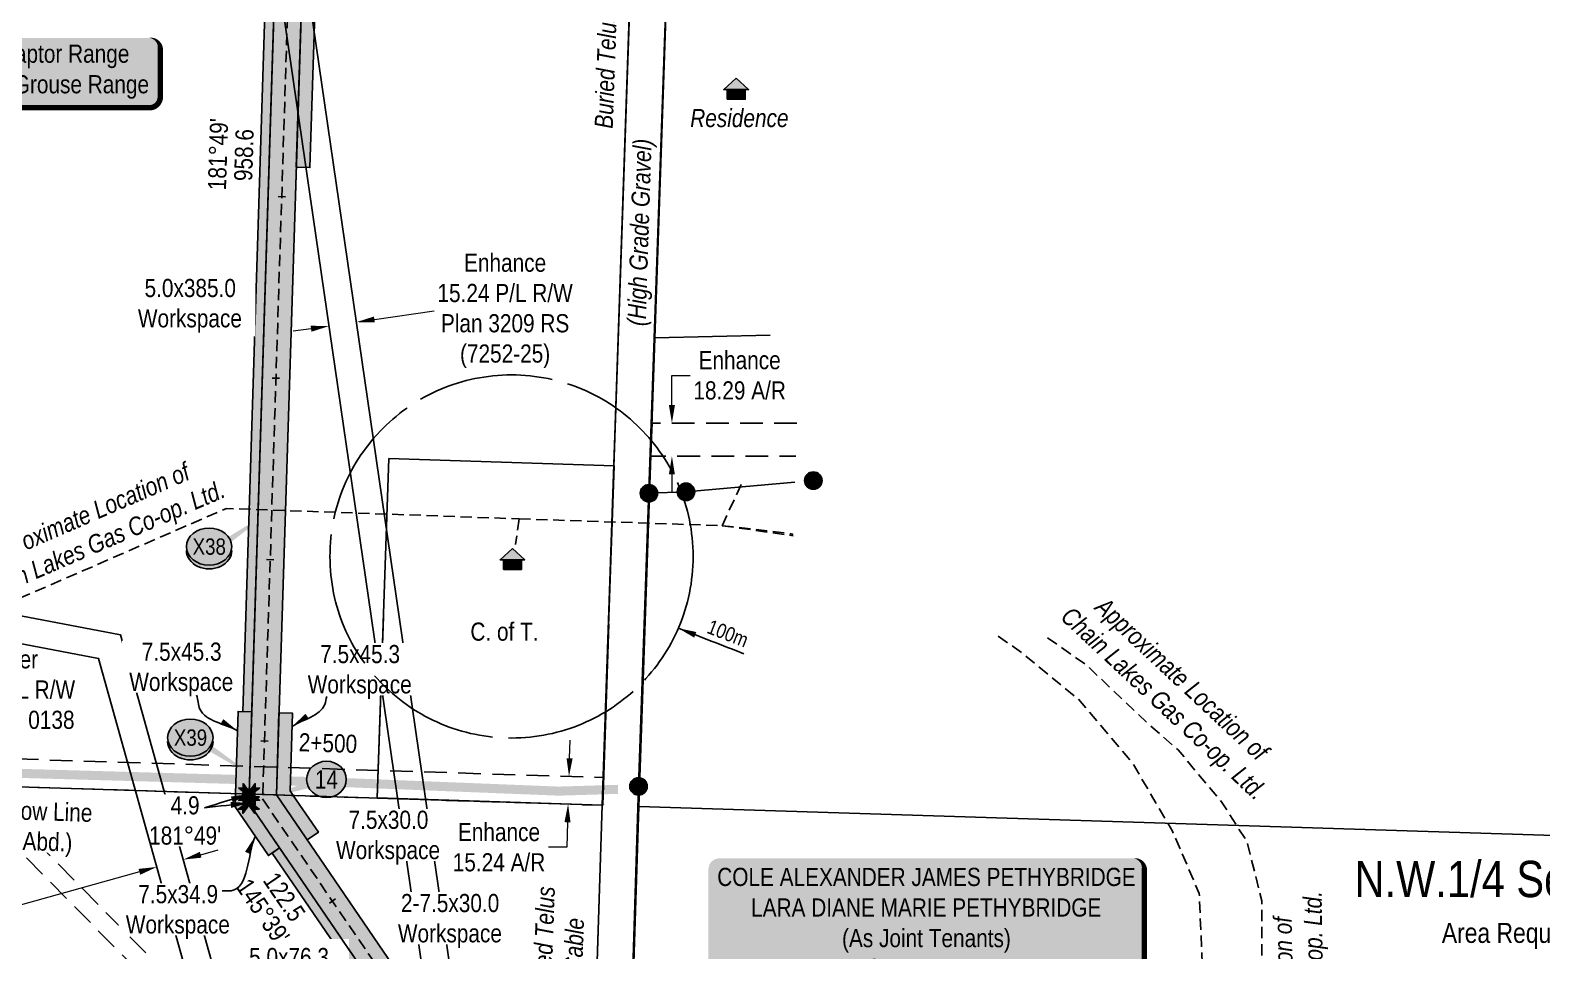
# Model space of a CAD drawing. Extents: x 337432 to 345408, y 5808486 to 5816348.
# Drawn here: x 338960 to 339792, y 5810258 to 5810765 of the extents above; entities that cross this region are included whole.
import ezdxf
from ezdxf.enums import TextEntityAlignment as Align

# ---------------------------------------------------------------- set-up
doc = ezdxf.new("R2010")
doc.units = 0
doc.header["$LTSCALE"] = 5
doc.header["$PDSIZE"] = 0.5
for name, pattern in [('foc-ACCESSROAD', [3.75, 2.5, -1.25]), ('foc-BUFFER', [16.75, 15, -1.75]), ('foc-FLOWLINE', [3.75, 2.5, -1.25]), ('foc-TIELINE', [1.875, 1.25, -0.625]), ('POWERLINE5', [7.8, 2.4, -0.6, 0.6, -0.6, 0.6, -0.6, 2.4]), ('UG_PIPE', [1.875, 1.25, -0.625])]:
    doc.linetypes.add(name, pattern=pattern)
doc.layers.get('Defpoints').update_dxf_attribs({"color": 9})
for name, color, linetype in [('AS-OWNER', 7, 'Continuous'), ('AS-PIPE-UG', 44, 'UG_PIPE'), ('AS-PIPE-UG-T', 44, 'Continuous'), ('AS-POWER', 104, 'foc-POWER'), ('AS-POWER-EXISTING', 72, 'POWERLINE5'), ('AS-RESIDENCE', 14, 'Continuous'), ('AS-ROADS', 254, 'Continuous'), ('AS-TELEPHONE-T', 224, 'Continuous'), ('AS-TELUS', 224, 'foc-TEL'), ('AS-WILDLIFE-BLOCK', 131, 'Continuous'), ('AUX-BUFFER', 7, 'foc-BUFFER'), ('C-AR', 13, 'foc-ACCESSROAD'), ('C-FLOWLINE', 13, 'foc-FLOWLINE'), ('C-RW', 13, 'Continuous'), ('C-SYMBOL', 7, 'Continuous'), ('C-WS', 13, 'foc-ACCESSROAD'), ('CHAINAGE', 201, 'foc-TIELINE'), ('L-AREAREQUIRED', 7, 'Continuous'), ('L-BD1', 253, 'Continuous'), ('L-MON', 1, 'Continuous'), ('L-SEC', 7, 'Continuous'), ('L-TITLEDB', 4, 'Continuous'), ('L-TITLEDB-T', 4, 'Continuous'), ('P-CROSSINGS', 250, 'Continuous'), ('P-ELEVATION', 7, 'Continuous'), ('P-IOP6', 10, 'Continuous'), ('P-IOP6-H', 21, 'Continuous'), ('P-IOP7', 10, 'Continuous'), ('P-IOP7-H', 21, 'Continuous'), ('P-LTO6', 14, 'Continuous'), ('P-LTO7', 14, 'Continuous'), ('P-PROPOSED', 10, 'Continuous'), ('P-PROPOSED-H', 21, 'Continuous'), ('P-TEMP-H6', 41, 'Continuous'), ('P-TEMP-H7', 41, 'Continuous'), ('P-TEMP_WORKSPACE6', 46, 'Continuous'), ('P-TEMP_WORKSPACE7', 46, 'Continuous')]:
    doc.layers.add(name, color=color, linetype=linetype)
for name, color, linetype, lineweight in [('C-AR-T', 13, 'Continuous', 9), ('C-FLOWLINE-T', 13, 'Continuous', 9), ('C-RW-T', 13, 'Continuous', 9), ('CHAINAGE-T', 201, 'Continuous', 18), ('F-RW-T', 190, 'Continuous', 9), ('P-TEMP-T6', 46, 'Continuous', 18), ('P-TEMP-T7', 46, 'Continuous', 18), ('T-TEXT', 48, 'Continuous', 18)]:
    doc.layers.add(name, color=color, linetype=linetype, lineweight=lineweight)
for name, color, linetype, plot in [('Z-DESCRIPTION-1409-18', 21, 'Continuous', False), ('Z-ELEVATION-1409-18', 21, 'Continuous', False), ('Z-MSPOINT-1409-18', 21, 'Continuous', False), ('Z-POINTNUMBER-1409-18', 21, 'Continuous', False)]:
    doc.layers.add(name, color=color, linetype=linetype, plot=plot)
doc.styles.add('100L', font='', dxfattribs={"height": 11})
doc.styles.add('175L', font='', dxfattribs={"height": 20})
doc.styles.add('60L', font='', dxfattribs={"height": 7.35})
doc.styles.add('80', font='', dxfattribs={"height": 10})
doc.styles.add('80CG', font='', dxfattribs={"height": 10})
doc.styles.add('80L', font='', dxfattribs={"height": 10})
doc.styles.add('80LS', font='', dxfattribs={"height": 10})
doc.styles.add('Crossing', font='', dxfattribs={"height": 10})
doc.styles.add('DESCRIPTION', font='', dxfattribs={"height": 2.5})
doc.styles.add('ELEVATION', font='', dxfattribs={"height": 2.5})
doc.styles.add('foc-LtypeFont', font='', dxfattribs={"height": 7.35})
doc.styles.add('POINTNUMBER', font='', dxfattribs={"height": 2.5})
doc.styles.get('100L').set_extended_font_data('Arial Narrow')
doc.styles.get('175L').set_extended_font_data('Arial Narrow')
doc.styles.get('60L').set_extended_font_data('Arial Narrow')
doc.styles.get('80').set_extended_font_data('Arial Narrow')
doc.styles.get('80CG').set_extended_font_data('Arial Narrow')
doc.styles.get('80L').set_extended_font_data('Arial Narrow')
doc.styles.get('80LS').set_extended_font_data('Arial Narrow', italic=True)
doc.styles.get('Crossing').set_extended_font_data('Arial Narrow')
doc.styles.get('DESCRIPTION').set_extended_font_data('Arial Narrow')
doc.styles.get('ELEVATION').set_extended_font_data('Arial Narrow')
doc.styles.get('foc-LtypeFont').set_extended_font_data('Arial Narrow')
doc.styles.get('POINTNUMBER').set_extended_font_data('Arial Narrow')
doc.linetypes.add('foc-POWER', pattern='A,6,-1,["P",foc-LtypeFont,S=0.2,R=0,X=-0.625,Y=-0.75],-1.24,4', length=12.24)
doc.linetypes.add('foc-POWER-NOLINE', pattern='A,0,-4,["P",foc-LtypeFont,S=0.2,R=0,X=-0.625,Y=-0.75],-8.24', length=12.24)
doc.linetypes.add('foc-TEL', pattern='A,2,-1,["T",foc-LtypeFont,S=0.2,R=0,X=-0.425,Y=-0.75],-1.24,8', length=12.24)
doc.linetypes.add('foc-TEL-NOLINE', pattern='A,0,-2,["T",foc-LtypeFont,S=0.2,R=0,X=-0.425,Y=-0.75],-10.24', length=12.24)
doc.dimstyles.new('Compass 5 000', dxfattribs={"dimscale": 5, "dimtxt": 9, "dimasz": 2, "dimexe": 0.2, "dimexo": 0.0625, "dimgap": 0.5, "dimtad": 0, "dimtih": 1, "dimtoh": 1, "dimzin": 0, "dimdsep": 46, "dimtxsty": '80CG', "dimcen": 0.1, "dimse1": 1, "dimse2": 1, "dimclrd": 256, "dimclrt": 256, "dimaunit": 1, "dimadec": 4, "dimazin": 0, "dimtfac": 0.06, "dimtofl": 0, "dimtmove": 0, "dimatfit": 1, "dimfxl": 0.2, "dimtolj": 1, "dimtzin": 0, "dimlwd": -1, "dimarcsym": 0})

# ---------------------------------------------------------------- blocks, each defined once
blk = doc.blocks.new('*U49')
h = blk.add_hatch(color=255)
edge = h.paths.add_edge_path()
edge.add_line((-71.5, -20), (71.5, -20))
edge.add_arc((71.5, -14), 6, 270, 360)
edge.add_line((77.5, -14), (77.5, 12.5))
edge.add_arc((71.5, 12.5), 6, 0, 90)
edge.add_line((71.5, 18.5), (-71.5, 18.5))
edge.add_arc((-71.5, 12.5), 6, 90, 180)
edge.add_line((-77.5, 12.5), (-77.5, -14))
edge.add_arc((-71.5, -14), 6, 180, 270)
at = {"color": 131, "flags": 128}
blk.add_lwpolyline([(-71.5, -20, 3, 3, 0), (71.5, -20, 3, 3, 0.414214), (77.5, -14, 3, 3, 0), (77.5, 12.5, 3, 0, 0.414214), (71.5, 18.5, 0, 0, 0), (-71.5, 18.5, 0, 0, 0.414214), (-77.5, 12.5, 0, 0, 0), (-77.5, -14, 0, 3, 0.414214)], format="xyseb", close=True, dxfattribs=at)
at = {"color": 131, "style": '80'}
blk.add_attdef('ENTER_TEXT_001', (-35.99, -5), '', height=10, dxfattribs=at)
blk = doc.blocks.new('*D80')
at = {"layer": 'C-AR-T', "transparency": 16777216}
for p, q in [((339256.73, 5810364.24), (339257.05, 5810374.24)), ((339255.59, 5810329.02), (339255.14, 5810315.25)), ((339255.14, 5810315.25), (339245.14, 5810315.25))]:
    blk.add_line(p, q, dxfattribs=at)
for points in [[(339255.06, 5810364.3), (339258.39, 5810364.19), (339256.4, 5810354.25)], [(339253.92, 5810329.08), (339257.25, 5810328.97), (339255.91, 5810339.02)]]:
    blk.add_solid(points, dxfattribs=at)
at = {"layer": 'Defpoints', "color": 0, "transparency": 16777216}
for p in [(338913.88, 5810365.31), (339256.4, 5810354.25), (338913.39, 5810350.08)]:
    blk.add_point(p, dxfattribs=at)
at = {"layer": 'C-AR-T', "transparency": 16777216, "insert": (339217.86, 5810315.25), "char_height": 10, "attachment_point": 5, "style": '80CG'}
blk.add_mtext('\\A1;Enhance\\P15.24 A/R', dxfattribs=at)
blk = doc.blocks.new('*D93')
at = {"layer": 'C-FLOWLINE-T', "transparency": 16777216}
for p, q in [((339313.06, 5810558.85), (339313.07, 5810575.1)), ((339313.07, 5810575.1), (339323.07, 5810575.1)), ((339313.05, 5810520.56), (339313.05, 5810510.56))]:
    blk.add_line(p, q, dxfattribs=at)
for points in [[(339311.4, 5810558.85), (339314.73, 5810558.85), (339313.06, 5810548.85)], [(339311.39, 5810520.56), (339314.72, 5810520.56), (339313.06, 5810530.56)]]:
    blk.add_solid(points, dxfattribs=at)
at = {"layer": 'Defpoints', "color": 0, "transparency": 16777216}
for p in [(339313.06, 5810548.85), (339341.84, 5810548.84), (339341.83, 5810530.56)]:
    blk.add_point(p, dxfattribs=at)
at = {"layer": 'C-FLOWLINE-T', "transparency": 16777216, "insert": (339350.35, 5810575.1), "char_height": 10, "attachment_point": 5, "style": '80CG'}
blk.add_mtext('\\A1;Enhance\\P18.29 A/R', dxfattribs=at)
blk = doc.blocks.new('*D127')
at = {"layer": 'C-RW-T', "transparency": 16777216}
for p, q in [((339053.61, 5810311.13), (339063.24, 5810313.82)), ((339019.87, 5810301.71), (338919.68, 5810273.76)), ((338919.68, 5810273.76), (338909.68, 5810273.76))]:
    blk.add_line(p, q, dxfattribs=at)
for points in [[(339053.16, 5810312.73), (339054.06, 5810309.52), (339043.98, 5810308.44)], [(339019.42, 5810303.32), (339020.31, 5810300.11), (339029.5, 5810304.4)]]:
    blk.add_solid(points, dxfattribs=at)
at = {"layer": 'Defpoints', "color": 0, "transparency": 16777216}
for p in [(339030.09, 5810302.28), (339043.98, 5810308.44), (339044.57, 5810306.32)]:
    blk.add_point(p, dxfattribs=at)
at = {"layer": 'C-RW-T', "transparency": 16777216, "insert": (338870.6, 5810273.76), "char_height": 10, "attachment_point": 5, "style": '80CG'}
blk.add_mtext('\\A1;Enhance\\P15.00 P/L R/W\\PPlan 952 3120', dxfattribs=at)
blk = doc.blocks.new('*D158')
at = {"layer": 'C-RW-T', "transparency": 16777216}
for p, q in [((339149.26, 5810605.88), (339182.14, 5810610.65)), ((339114.38, 5810600.81), (339104.49, 5810599.37))]:
    blk.add_line(p, q, dxfattribs=at)
for points in [[(339114.14, 5810602.45), (339114.62, 5810599.16), (339124.28, 5810602.24)], [(339149.02, 5810607.52), (339149.5, 5810604.23), (339139.37, 5810604.44)]]:
    blk.add_solid(points, dxfattribs=at)
at = {"layer": 'Defpoints', "color": 0, "transparency": 16777216}
for p in [(339135.98, 5810627.73), (339120.89, 5810625.54), (339124.28, 5810602.24)]:
    blk.add_point(p, dxfattribs=at)
at = {"layer": 'C-RW-T', "transparency": 16777216, "insert": (339221.22, 5810610.65), "char_height": 10, "attachment_point": 5, "style": '80CG'}
blk.add_mtext('\\A1;Enhance\\P15.24 P/L R/W\\PPlan 3209 RS\\P(7252-25)', dxfattribs=at)
blk = doc.blocks.new('*D226')
at = {"layer": 'Defpoints', "color": 0, "transparency": 16777216}
for p in [(338848.66, 5810422.85), (338837.53, 5810396.41), (338851.37, 5810390.59)]:
    blk.add_point(p, dxfattribs=at)
at = {"layer": 'F-RW-T', "transparency": 16777216}
for p, q in [((338839.45, 5810426.73), (338830.23, 5810430.61)), ((338871.71, 5810413.15), (338898.13, 5810402.03)), ((338898.13, 5810402.03), (338908.13, 5810402.03))]:
    blk.add_line(p, q, dxfattribs=at)
for points in [[(338840.09, 5810428.27), (338838.8, 5810425.2), (338848.66, 5810422.85)], [(338872.36, 5810414.69), (338871.07, 5810411.61), (338862.5, 5810417.03)]]:
    blk.add_solid(points, dxfattribs=at)
at = {"layer": 'F-RW-T', "transparency": 16777216, "insert": (338947.22, 5810402.03), "char_height": 10, "attachment_point": 5, "style": '80CG'}
blk.add_mtext('\\A1;Ember\\P15.00 P/L R/W\\PPlan 152 0138', dxfattribs=at)
blk = doc.blocks.new('*U56')
h = blk.add_hatch(color=59)
edge = h.paths.add_edge_path()
edge.add_line((-114, -37), (114, -37))
edge.add_arc((114, -31), 6, 270, 360)
edge.add_line((120, -31), (120, 29.5))
edge.add_arc((114, 29.5), 6, 0, 90)
edge.add_line((114, 35.5), (-114, 35.5))
edge.add_arc((-114, 29.5), 6, 90, 180)
edge.add_line((-120, 29.5), (-120, -31))
edge.add_arc((-114, -31), 6, 180, 270)
at = {"color": 1, "flags": 128}
blk.add_lwpolyline([(-114, -37, 3, 3, 0), (114, -37, 3, 3, 0.414214), (120, -31, 3, 3, 0), (120, 29.5, 3, 0, 0.414214), (114, 35.5, 0, 0, 0), (-114, 35.5, 0, 0, 0.414214), (-120, 29.5, 0, 0, 0), (-120, -31, 0, 3, 0.414214)], format="xyseb", close=True, dxfattribs=at)
blk.add_lwpolyline([(-23.19, -12.72, 0, 7.5, 0), (0, 0, 0, 0, 0)], format="xyseb", dxfattribs=at)
at = {"color": 1, "style": '80'}
blk.add_attdef('ENTER_TEXT_001', (-35.99, -5), '', height=10, dxfattribs=at)
blk = doc.blocks.new('res_occ')
for points in [[(0.1, 0.89), (-1.26, -0.37), (1.46, -0.37)], [(-0.9, -1.43), (1.1, -1.43), (1.1, -0.37), (-0.9, -0.37)]]:
    blk.add_hatch(color=14).paths.add_polyline_path(points)
at = {"color": 14}
for points in [[(0.1, 0.89), (-1.26, -0.37), (1.46, -0.37)], [(-0.9, -1.43), (1.1, -1.43), (1.1, -0.37), (-0.9, -0.37)]]:
    blk.add_lwpolyline(points, close=True, dxfattribs=at)
blk = doc.blocks.new('xing2')
h = blk.add_hatch(color=50)
h.dxf.hatch_style = 1
edge = h.paths.add_edge_path()
edge.add_ellipse((0, 0), major_axis=(-12.5, 0), ratio=0.816297, start_angle=0, end_angle=360)
h = blk.add_hatch(color=250)
h.dxf.hatch_style = 1
edge = h.paths.add_edge_path()
edge.add_ellipse((0, -2.05), major_axis=(-12.5, 0), ratio=0.816297, start_angle=0, end_angle=180)
edge.add_line((12.5, -2.05), (12.5, 0))
edge.add_ellipse((0, 0), major_axis=(-12.5, 0), ratio=0.816297, start_angle=0, end_angle=180, ccw=False)
edge.add_line((-12.5, 0), (-12.5, -2.05))
at = {"color": 250}
blk.add_ellipse((0, 0), major_axis=(-12.5, 0), ratio=0.816297, dxfattribs=at)
blk.add_ellipse((0, -2.05), major_axis=(-12.5, 0), ratio=0.816297, start_param=0, end_param=3.141593, dxfattribs=at)
at = {"color": 250, "style": 'Crossing'}
blk.add_attdef('CROSSING', text='', height=9, dxfattribs=at).set_placement((0.09, 0.02), align=Align.MIDDLE_CENTER)
at = {"color": 250, "style": 'Crossing', "flags": 1}
for tag, p in [('OWNER', (0.09, -12.49)), ('DESCRIPTION', (0.09, -25.77)), ('LOCATION', (0.09, -39.3)), ('DWG_REF', (0.09, -52.84))]:
    blk.add_attdef(tag, text='', height=9, dxfattribs=at).set_placement(p, align=Align.MIDDLE_CENTER)
blk = doc.blocks.new('TEMP')
h = blk.add_hatch(color=255)
h.dxf.hatch_style = 1
h.paths.add_polyline_path([(0, 0.25), (-0.67, 1.15), (-0.67, 0.67), (-1.15, 0.67), (-0.25, 0), (-1.15, -0.67), (-0.67, -0.67), (-0.67, -1.15), (0, -0.25), (0.67, -1.15), (0.67, -0.67), (1.15, -0.67), (0.25, 0), (1.15, 0.67), (0.67, 0.67), (0.67, 1.15)])
h.paths.add_polyline_path([(0.57, 0.85), (0.57, 0.57), (0.85, 0.57), (0.08, 0), (0.85, -0.57), (0.57, -0.57), (0.57, -0.85), (0, -0.08), (-0.57, -0.85), (-0.57, -0.57), (-0.85, -0.57), (-0.08, 0), (-0.85, 0.57), (-0.57, 0.57), (-0.57, 0.85), (0, 0.08)], flags=16)
h = blk.add_hatch(color=1)
h.dxf.hatch_style = 1
h.paths.add_polyline_path([(0, 0.08), (-0.57, 0.85), (-0.57, 0.57), (-0.85, 0.57), (-0.08, 0), (-0.85, -0.57), (-0.57, -0.57), (-0.57, -0.85), (0, -0.08), (0.57, -0.85), (0.57, -0.57), (0.85, -0.57), (0.08, 0), (0.85, 0.57), (0.57, 0.57), (0.57, 0.85)])
at = {"color": 1}
for p, q in [((-0.08, 0), (0.08, 0)), ((0, 0.08), (0, -0.08))]:
    blk.add_line(p, q, dxfattribs=at)
at = {"color": 255, "flags": 128}
blk.add_lwpolyline([(-0.25, 0), (-1.15, 0.67), (-0.67, 0.67), (-0.67, 1.15), (0, 0.25), (0.67, 1.15), (0.67, 0.67), (1.15, 0.67), (0.25, 0), (1.15, -0.67), (0.67, -0.67), (0.67, -1.15), (0, -0.25), (-0.67, -1.15), (-0.67, -0.67), (-1.15, -0.67)], close=True, dxfattribs=at)
at = {"color": 1, "flags": 128}
blk.add_lwpolyline([(-0.08, 0), (-0.85, 0.57), (-0.57, 0.57), (-0.57, 0.85), (0, 0.08), (0.57, 0.85), (0.57, 0.57), (0.85, 0.57), (0.08, 0), (0.85, -0.57), (0.57, -0.57), (0.57, -0.85), (0, -0.08), (-0.57, -0.85), (-0.57, -0.57), (-0.85, -0.57)], close=True, dxfattribs=at)
blk = doc.blocks.new('*U277')
at = {"layer": 'P-ELEVATION'}
h = blk.add_hatch(color=111, dxfattribs=at)
h.dxf.hatch_style = 1
edge = h.paths.add_edge_path()
edge.add_ellipse((0, 0), major_axis=(-10.94, 0), ratio=0.913794, start_angle=0, end_angle=360)
at = {"layer": 'P-ELEVATION', "color": 7, "flags": 128}
blk.add_lwpolyline([(0, 0, 5, 0, 0), (-35.16, -10.75, 0, 0, 0)], format="xyseb", dxfattribs=at)
at = {"layer": 'P-ELEVATION', "color": 7}
blk.add_ellipse((0, 0), major_axis=(-10.94, 0), ratio=0.913794, dxfattribs=at)
at = {"layer": 'P-ELEVATION', "style": '80'}
blk.add_attdef('BEND', text='', height=10, dxfattribs=at).set_placement((0, 0), align=Align.MIDDLE_CENTER)
blk = doc.blocks.new('POWERPOLE')
h = blk.add_hatch(color=255)
edge = h.paths.add_edge_path()
edge.add_arc((0, 0), 0.96, 0, 360)
at = {"linetype": 'Continuous'}
for p, q in [((0.68, -0.68), (-0.68, 0.68)), ((-0.68, -0.68), (0.68, 0.68))]:
    blk.add_line(p, q, dxfattribs=at)
blk.add_circle((0, 0), 0.96, dxfattribs=at)

msp = doc.modelspace()

# ---------------------------------------------------------------- hatches: boundary and pattern name
at = {"layer": 'P-IOP6-H'}
h = msp.add_hatch(color=256, dxfattribs=at)
h.dxf.hatch_style = 1
h.paths.add_polyline_path([(339095.289, 5810344.047), (339120.797, 5811148.736), (339105.809, 5811149.221), (339080.299, 5810344.524)])
at = {"layer": 'P-IOP7-H'}
h = msp.add_hatch(color=256, dxfattribs=at)
h.dxf.hatch_style = 1
h.paths.add_polyline_path([(339149.52, 5810238.074), (339142.89, 5810028.917), (339263.248, 5809980.872), (339263.759, 5809996.815), (339158.212, 5810038.948), (339164.664, 5810242.491), (339095.289, 5810344.047), (339080.299, 5810344.524), (339080.144, 5810339.63)])
at = {"layer": 'P-PROPOSED-H'}
h = msp.add_hatch(color=256, dxfattribs=at)
h.dxf.hatch_style = 1
h.paths.add_polyline_path([(339149.52, 5810238.074), (339142.89, 5810028.917), (339263.248, 5809980.872), (339263.759, 5809996.815), (339158.212, 5810038.948), (339164.664, 5810242.491), (339095.289, 5810344.047), (339125.944, 5811311.092), (339028.933, 5811364.829), (338702.719, 5811577.933), (338664.844, 5811580.66), (338497.66, 5811690.068), (338285.099, 5811768.626), (338077.767, 5811899.573), (338080.091, 5811972.02), (338065.102, 5811972.491), (337951.559, 5811896.194), (337959.922, 5811883.745), (338064.51, 5811954.025), (338062.501, 5811891.478), (338278.423, 5811755.105), (338490.869, 5811676.59), (338659.887, 5811565.981), (338697.768, 5811563.254), (339021.514, 5811351.762), (339110.665, 5811302.409), (339080.144, 5810339.63)])
at = {"layer": 'P-TEMP-H6'}
h = msp.add_hatch(color=256, dxfattribs=at)
h.dxf.hatch_style = 1
h.paths.add_polyline_path([(339106.248, 5810689.76), (339110.911, 5810836.877), (339118.406, 5810836.64), (339113.742, 5810689.523)])
h = msp.add_hatch(color=256, dxfattribs=at)
h.dxf.hatch_style = 1
h.paths.add_polyline_path([(339076.738, 5810389.936), (339088.933, 5810774.659), (339093.93, 5810774.501), (339081.734, 5810389.778)])
h = msp.add_hatch(color=256, dxfattribs=at)
h.dxf.hatch_style = 1
h.paths.add_polyline_path([(339072.805, 5810344.762), (339074.239, 5810390.015), (339081.734, 5810389.778), (339080.299, 5810344.524)])
h = msp.add_hatch(color=256, dxfattribs=at)
h.dxf.hatch_style = 1
h.paths.add_polyline_path([(339104.571, 5810343.752), (339102.861, 5810346.256), (339104.218, 5810389.065), (339096.723, 5810389.303), (339095.289, 5810344.047)])
at = {"layer": 'P-TEMP-H7'}
h = msp.add_hatch(color=256, dxfattribs=at)
h.dxf.hatch_style = 1
h.paths.add_polyline_path([(339080.299, 5810344.524), (339080.144, 5810339.63), (339097.063, 5810314.864), (339090.871, 5810310.634), (339072.572, 5810337.421), (339072.805, 5810344.762)])
h = msp.add_hatch(color=256, dxfattribs=at)
h.dxf.hatch_style = 1
h.paths.add_polyline_path([(339095.289, 5810344.047), (339112.207, 5810319.281), (339118.399, 5810323.511), (339104.571, 5810343.752)])
h = msp.add_hatch(color=256, dxfattribs=at)
h.dxf.hatch_style = 1
h.paths.add_polyline_path([(339136.03, 5810248.96), (339092.935, 5810312.044), (339097.063, 5810314.864), (339140.157, 5810251.779)])

# ---------------------------------------------------------------- linework, layer by layer
at = {"layer": 'AS-PIPE-UG'}
for p, q in [((339340.74, 5810492.34), (339351.614, 5810515.879)), ((339228.914, 5810496.117), (339226.969, 5810481.961)), ((339228.914, 5810496.117), (339340.74, 5810492.34))]:
    msp.add_line(p, q, dxfattribs=at)
at = {"layer": 'AS-PIPE-UG', "flags": 128}
for points in [[(338764.696, 5810370.126), (339067.791, 5810501.842), (339228.914, 5810496.117)], [(339340.74, 5810492.34), (339379.743, 5810486.81)], [(339340.74, 5810492.34), (339376.745, 5810488.242), (339379.768, 5810487.557)], [(339519.928, 5810430.661), (339541.398, 5810415.438), (339576.117, 5810382.418), (339591.715, 5810368.959), (339616.021, 5810339.751), (339629.682, 5810318.417), (339637.872, 5810285.693), (339637.668, 5810210.066), (339633.837, 5809960.443), (339631.128, 5809937.681), (339598.084, 5809938.646), (339576.379, 5809938.717), (339552.256, 5809937.448), (339534.328, 5809933.404), (339522.485, 5809928.675), (339507.547, 5809922.513), (339494.597, 5809914.77), (339479.584, 5809906.072), (339465.125, 5809898.881), (339442.927, 5809878.653)], [(339492.744, 5810431.523), (339506.056, 5810422.028), (339536.854, 5810396.762), (339566.844, 5810361.369), (339588.639, 5810324.186), (339603.392, 5810289.746), (339613.902, 5810043.255), (339532.042, 5809964.446)]]:
    msp.add_lwpolyline(points, dxfattribs=at)
at = {"layer": 'AS-POWER', "flags": 128}
for points in [[(339294.677, 5810348.745), (339322.413, 5811142.172), (339350.257, 5811947.048), (339353.484, 5812046.708)], [(339303.662, 5810595.865), (339367.239, 5810597.342)], [(339300.379, 5810510.185), (339320.793, 5810510.969), (339380.738, 5810516.291)]]:
    msp.add_lwpolyline(points, dxfattribs=at)
at = {"layer": 'AS-POWER', "linetype": 'foc-POWER-NOLINE', "flags": 128}
msp.add_lwpolyline([(339269.074, 5809534.449), (339277.401, 5809812.494), (339280.331, 5809913.264, -0.0054767), (339281.595, 5809963.284, -0.0054767), (339281.733, 5809973.118, -0.0054767), (339281.729, 5809981.031, -0.0054767), (339281.523, 5809989.284, -0.0054767), (339283.891, 5810014.335, -0.0054767), (339287.746, 5810133.043), (339287.069, 5810143.629), (339287.676, 5810151.18), (339287.694, 5810158.661), (339288.577, 5810190.63), (339289.842, 5810228.303), (339291.483, 5810248.255), (339294.677, 5810348.745), (339294.677, 5810348.745)], format="xyb", dxfattribs=at)
at = {"layer": 'AS-ROADS', "const_width": 4.999, "flags": 128}
msp.add_lwpolyline([(339283.376, 5810347.135), (339250.733, 5810346.16), (339129.343, 5810351.004), (338631.446, 5810365.021), (338480.033, 5810369.406), (338473.032, 5810372.114), (338465.129, 5810378.883), (338461.516, 5810391.293), (338468.066, 5810646.044), (338462.897, 5810666.705), (338455.031, 5810672.768), (338439.523, 5810677.484), (338420.42, 5810678.607), (338380.64, 5810679.28)], dxfattribs=at)
at = {"layer": 'AS-TELUS', "flags": 128}
msp.add_lwpolyline([(339274.7, 5810338.41), (339302.313, 5811142.867), (339330.157, 5811947.744), (339333.38, 5812047.348)], dxfattribs=at)
at = {"layer": 'AS-TELUS', "linetype": 'foc-TEL-NOLINE', "flags": 128}
msp.add_lwpolyline([(339259.802, 5809873.278), (339274.7, 5810338.41)], dxfattribs=at)
at = {"layer": 'C-AR', "flags": 128}
msp.add_lwpolyline([(338637.096, 5810504.87), (338632.937, 5810373.983), (339275.223, 5810353.641), (339274.947, 5810338.339), (338617.225, 5810359.237), (338621.867, 5810505.354)], close=True, dxfattribs=at)
at = {"layer": 'C-FLOWLINE', "flags": 128}
msp.add_lwpolyline([(337944.964, 5811823.574), (338570.58, 5810908.745), (338838.614, 5810457.967), (338874.383, 5810408.444), (339064.862, 5810214.949), (339064.422, 5810201.056), (338866.673, 5810401.935), (338829.969, 5810452.827), (338562.115, 5810903.301), (337932.508, 5811823.966)], dxfattribs=at)
at = {"layer": 'C-RW', "flags": 128}
for points in [[(339147.486, 5810442.579), (339213.877, 5809984.134), (339262.729, 5809964.641), (339263.248, 5809980.872), (339227.688, 5809995.067), (339162.944, 5810442.08), (339028.933, 5811364.829), (339011.82, 5811375.886)], [(338819.258, 5810453.173), (338997.423, 5810419.237), (339065.858, 5810174.182), (339087.213, 5810171.855), (339088.839, 5810186.772), (339077.583, 5810187.997), (339009.437, 5810432.241), (338915.859, 5810450.055), (338830.145, 5810466.372), (338803.246, 5810549.055), (338788.974, 5810544.395), (338813.309, 5810469.579), (338752.526, 5810481.15), (338682.574, 5810580.757), (338670.323, 5810572.108), (338744.122, 5810467.483)]]:
    msp.add_lwpolyline(points, close=True, dxfattribs=at)
at = {"layer": 'C-WS', "flags": 128}
msp.add_lwpolyline([(339381.836, 5810548.83), (339302.154, 5810548.853), (339301.514, 5810530.567), (339381.219, 5810530.544)], dxfattribs=at)
at = {"layer": 'CHAINAGE'}
for p, q in [((339096.232, 5810673.581), (339100.229, 5810673.454)), ((339093.064, 5810573.653), (339097.062, 5810573.526)), ((339089.897, 5810473.725), (339093.894, 5810473.598)), ((339086.729, 5810373.797), (339090.726, 5810373.67)), ((339124.46, 5810284.506), (339127.763, 5810286.761))]:
    msp.add_line(p, q, dxfattribs=at)
at = {"layer": 'L-SEC'}
for p, q in [((339274.7, 5810338.41), (339302.313, 5811142.867)), ((339294.801, 5810337.72), (339322.414, 5811142.177)), ((339274.947, 5810338.339), (338369.203, 5810367.117)), ((340104.417, 5810312.095), (339294.803, 5810337.772))]:
    msp.add_line(p, q, dxfattribs=at)
for points in [[(339248.958, 5809534.666), (339248.971, 5809535.082), (339248.971, 5809535.082), (339261.835, 5809936.746), (339274.7, 5810338.41)], [(339269.074, 5809534.449), (339281.938, 5809936.112), (339294.803, 5810337.772)]]:
    msp.add_lwpolyline(points, dxfattribs=at)
at = {"layer": 'L-TITLEDB', "flags": 128}
msp.add_lwpolyline([(339157.203, 5810529.384), (339281.244, 5810525.213), (339274.7, 5810338.413), (339150.789, 5810342.436)], close=True, dxfattribs=at)
msp.add_lwpolyline([(339154.218, 5810442.362), (339150.784, 5810342.284), (339274.947, 5810338.339), (339278.316, 5810438.356)], dxfattribs=at)
at = {"layer": 'P-CROSSINGS', "flags": 128}
msp.add_lwpolyline([(339086.464, 5810351.857, 0, 3.998, 0), (339053.057, 5810373.552, 1.999, 1.999, 0)], format="xyseb", dxfattribs=at)
at = {"layer": 'P-LTO7', "flags": 128}
msp.add_lwpolyline([(339149.52, 5810238.074), (339142.89, 5810028.917), (339263.248, 5809980.872), (339263.759, 5809996.815), (339158.212, 5810038.948), (339164.664, 5810242.491), (339095.289, 5810344.047), (339080.299, 5810344.524), (339080.144, 5810339.63), (339149.52, 5810238.074)], close=True, dxfattribs=at)
at = {"layer": 'P-TEMP_WORKSPACE6', "flags": 128}
for points in [[(339106.248, 5810689.76), (339110.911, 5810836.877), (339118.406, 5810836.64), (339113.742, 5810689.523)], [(339072.805, 5810344.762), (339074.239, 5810390.015), (339081.734, 5810389.778), (339080.299, 5810344.524)], [(339104.571, 5810343.752), (339102.861, 5810346.256), (339104.218, 5810389.065), (339096.723, 5810389.303), (339095.289, 5810344.047)]]:
    msp.add_lwpolyline(points, close=True, dxfattribs=at)
at = {"layer": 'P-TEMP_WORKSPACE7', "flags": 128}
for points in [[(339080.299, 5810344.524), (339080.144, 5810339.63), (339097.063, 5810314.864), (339090.871, 5810310.634), (339072.572, 5810337.421), (339072.805, 5810344.762)], [(339095.289, 5810344.047), (339112.207, 5810319.281), (339118.399, 5810323.511), (339104.571, 5810343.752)], [(339136.03, 5810248.96), (339092.935, 5810312.044), (339097.063, 5810314.864), (339140.157, 5810251.779)]]:
    msp.add_lwpolyline(points, close=True, dxfattribs=at)
at = {"layer": 'Z-MSPOINT-1409-18'}
msp.add_point((339274.64, 5810338.671, 879.117), dxfattribs=at)

# ---------------------------------------------------------------- block references
at = {"layer": 'AS-OWNER', "color": 5}
ref = msp.add_blockref('*U56', (339453.198, 5810273.652), dxfattribs=at)
ref.add_attrib('ENTER_TEXT_001', 'COLE ALEXANDER JAMES PETHYBRIDGE', (339338.024, 5810293.911), dxfattribs={"layer": '0', "color": 1, "height": 10, "style": '80'})
ref.add_attrib('ENTER_TEXT_002', 'LARA DIANE MARIE PETHYBRIDGE', (339356.67, 5810277.067), dxfattribs={"layer": '0', "color": 1, "height": 10, "style": '80'})
ref.add_attrib('ENTER_TEXT_003', '(As Joint Tenants)', (339406.718, 5810260.23), dxfattribs={"layer": '0', "color": 1, "height": 10, "style": '80'})
ref.add_attrib('ENTER_TEXT_004', 'C. of T. 142 419 039', (339400.954, 5810243.386), dxfattribs={"layer": '0', "color": 1, "height": 10, "style": '80'})
at = {"layer": 'AS-POWER-EXISTING', "xscale": 4.998911300000001, "yscale": 4.998911300000001, "zscale": 4.998911300000001}
for p in [(339390.936, 5810517.196), (339300.379, 5810510.185), (339320.793, 5810510.969), (339294.677, 5810348.745)]:
    msp.add_blockref('POWERPOLE', p, dxfattribs=at)
at = {"layer": 'AS-RESIDENCE', "xscale": 4.998875000000043, "yscale": 4.998875000000043, "zscale": 4.998875000000043}
msp.add_blockref('res_occ', (339347.941, 5810734.328), dxfattribs=at)
at = {"layer": 'AS-RESIDENCE', "color": 2, "xscale": 5.000000000000043, "yscale": 5.000000000000043, "zscale": 5.000000000000043}
msp.add_blockref('res_occ', (339224.759, 5810475.383), dxfattribs=at)
at = {"layer": 'AS-WILDLIFE-BLOCK'}
ref = msp.add_blockref('*U49', (338953.91, 5810742.479), dxfattribs=dict(at, xscale=0.99978226, yscale=0.99978226, zscale=0.99978226))
ref.add_attrib('ENTER_TEXT_001', 'Sensitive Raptor Range', (338893.418, 5810747.281), dxfattribs={"layer": '0', "color": 131, "height": 9.99783, "style": '80'})
ref.add_attrib('ENTER_TEXT_002', 'Sharp Tailed Grouse Range', (338882.592, 5810730.441), dxfattribs={"layer": '0', "color": 131, "height": 9.99783, "style": '80'})
at = {"layer": 'L-MON', "color": 5, "xscale": 4.998911300000001, "yscale": 4.998911300000001, "zscale": 4.998911300000001}
for p in [(339080.144, 5810339.63), (339080.299, 5810344.524)]:
    msp.add_blockref('TEMP', p, dxfattribs=at)
at = {"layer": 'P-CROSSINGS', "xscale": 0.9996571799999981, "yscale": 0.9996571799999981, "zscale": 0.9996571799999981}
msp.add_blockref('xing2', (339047.909, 5810375.618), dxfattribs=at).add_auto_attribs({'CROSSING': 'X39'})

# ---------------------------------------------------------------- texts
at = {"insert": (339334.65, 5810440.9), "char_height": 7.9983, "attachment_point": 1, "rotation": 338.769484, "style": '60L'}
msp.add_mtext_dynamic_manual_height_columns('100m', width=28.3857, gutter_width=47.49, heights=[0], dxfattribs=at)
at = {"layer": 'AS-RESIDENCE', "insert": (339322.827, 5810721.833), "char_height": 9.99775, "attachment_point": 1, "style": '80L'}
msp.add_mtext_dynamic_manual_height_columns('\\pi0.32619;{\\fArial Narrow|b0|i1|c0|p34;Residence}', width=53.92825, gutter_width=49.989, heights=[0], dxfattribs=at)
at = {"layer": 'AS-TELEPHONE-T', "char_height": 10, "attachment_point": 1, "rotation": 87.987887, "style": '80L'}
for s, width, insert in [('\\pi0.28804;{\\fArial Narrow|b0|i1|c0|p34;Buried Telus Cable}', 97.21318, (339270.47, 5810710.942)), ('\\pi0.29898;{\\fArial Narrow|b0|i1|c0|p34;Buried Telus \\P\\pi17.89106;Cable}', 64.38377, (339236.359, 5810229.289))]:
    msp.add_mtext_dynamic_manual_height_columns(s, width=width, gutter_width=49.989, heights=[0], dxfattribs=dict(at, insert=insert))
at = {"layer": 'C-SYMBOL', "color": 3, "style": '175L'}
msp.add_text('N.W.1/4 Sec. 2-40-24-W.4M.', height=19.99565, dxfattribs=at).set_placement((339835.894, 5810281.774), align=Align.BOTTOM_CENTER)
at = {"layer": 'CHAINAGE-T', "style": '80L'}
msp.add_text('2+500', height=9.9978, rotation=358.184309, dxfattribs=at).set_placement((339123.702, 5810372.624), align=Align.MIDDLE_CENTER)
at = {"layer": 'L-AREAREQUIRED', "style": '100L'}
msp.add_text('Area Required = 1.014 ha  2.51 Ac.', height=10.9976, dxfattribs=at).set_placement((339835.894, 5810259.278), align=Align.BOTTOM_CENTER)
at = {"layer": 'L-BD1', "style": '80L'}
for s, rotation, p in [("181°49'", 88.1843, (339063.155, 5810696.903)), ('958.6', 88.1843, (339077.394, 5810696.451)), ('122.5', 304.338, (339099.71, 5810287.941))]:
    msp.add_text(s, height=9.9978, rotation=rotation, dxfattribs=at).set_placement(p, align=Align.MIDDLE)
at = {"layer": 'L-TITLEDB-T', "insert": (339201.779, 5810439.014), "char_height": 9.99783, "attachment_point": 1, "style": '80L'}
msp.add_mtext_dynamic_manual_height_columns('\\pi0.32263;C. of T.', width=36.67428, gutter_width=49.989, heights=[0], dxfattribs=at)
at = {"layer": 'T-TEXT', "style": '80LS'}
msp.add_text('(High Grade Gravel)', height=10, rotation=88.165634, dxfattribs=at).set_placement((339295.236, 5810653.852), align=Align.MIDDLE_CENTER)
at = {"layer": 'Z-DESCRIPTION-1409-18', "style": 'DESCRIPTION'}
msp.add_text('FDI NE.-3', height=0.2, rotation=23.999999, dxfattribs=at).set_placement((339274.947, 5810338.339))
at = {"layer": 'Z-ELEVATION-1409-18', "style": 'ELEVATION'}
msp.add_text('878.721', height=0.2, rotation=44.999991, dxfattribs=at).set_placement((339274.64, 5810338.671))
at = {"layer": 'Z-POINTNUMBER-1409-18', "style": 'POINTNUMBER'}
msp.add_text('8', height=0.2, dxfattribs=at).set_placement((339274.64, 5810338.671))

# ---------------------------------------------------------------- dimensions: what is measured, and where the dimension line sits
at = {"layer": 'C-FLOWLINE-T', "color": 5}
dim = msp.add_linear_dim(base=(339313.061, 5810548.849), p1=(339341.833, 5810530.555), p2=(339341.839, 5810548.841), angle=89.983431, text='Enhance\\P18.29 A/R', dimstyle='Compass 5 000', dxfattribs=at)
dim.commit()
dim.dimension.update_dxf_attribs({"geometry": '*D93', "text_midpoint": (339350.35, 5810575.102), "dimtype": 161})
at = {"layer": 'C-RW-T', "color": 5}
dim = msp.add_linear_dim(base=(339124.277, 5810602.244), p1=(339135.981, 5810627.734), p2=(339120.891, 5810625.541), angle=188.270633, text='Enhance\\P15.24 P/L R/W\\PPlan 3209 RS\\P(7252-25)', dimstyle='Compass 5 000', override={"dimtxt": 10}, dxfattribs=at)
dim.commit()
dim.dimension.update_dxf_attribs({"geometry": '*D158', "text_midpoint": (339221.223, 5810610.654), "dimtype": 161})

# ---------------------------------------------------------------- leaders
at = {"path_type": 1}
msp.add_leader([(339316.599, 5810435.873), (339352.717, 5810421.786)], dimstyle='Compass 5 000', override={"dimgap": 0.5, "dimtad": 0}, dxfattribs=at)
at = {"layer": 'P-TEMP-T6', "path_type": 1}
for points in [[(339073.902, 5810379.365), (339053.209, 5810391.336), (339051.379, 5810399.016)], [(339103.987, 5810381.773), (339121.935, 5810393.897), (339123.038, 5810398.307)]]:
    msp.add_leader(points, dimstyle='Compass 5 000', override={"dimgap": 0.5, "dimtad": 0}, dxfattribs=at)

# ---------------------------------------------------------------- next in the draw order: texts
at = {"layer": 'AS-PIPE-UG-T', "char_height": 10, "attachment_point": 1, "style": '80L', "bg_fill": 2}
for insert, rotation in [((338918.095, 5810472.404), 23.488449), ((339541.602, 5810463.592), 316.998295), ((339646.665, 5810138.838), 90.996885)]:
    msp.add_mtext_dynamic_manual_height_columns('\\pi14.41915;{\\fArial Narrow|b0|i1|c0|p34;Approximate Location of\\P\\pi4.15312;Chain Lakes Gas Co-op. Ltd.}', width=153.87922, gutter_width=49.989, heights=[0], dxfattribs=dict(at, insert=insert, rotation=rotation))
at = {"layer": 'AS-PIPE-UG-T', "insert": (338945.005, 5810325.915), "char_height": 9.99783, "attachment_point": 5, "rotation": 358.151668, "style": '80CG', "bg_fill": 3, "box_fill_scale": 1.1, "bg_fill_color": 256, "bg_fill_transparency": 0}
msp.add_mtext('\\A1;Enhance Flow Line\\P(21755-2 Abd.)', dxfattribs=at)

# ---------------------------------------------------------------- next in the draw order: linework, layer by layer
at = {"layer": 'CHAINAGE'}
msp.add_lwpolyline([(338041.655, 5812239.99), (338079.373, 5812181.146), (338073.75, 5812007.357), (338073.078, 5811987.254), (338072.597, 5811972.26), (338070.135, 5811895.525), (338281.761, 5811761.866), (338494.264, 5811683.329), (338662.366, 5811573.321), (338700.244, 5811570.593), (339025.061, 5811358.402), (339118.305, 5811306.752), (339087.716, 5810341.839), (339157.092, 5810240.282), (339150.551, 5810033.933), (339260.979, 5809989.851), (339280.848, 5809981.92), (339321.249, 5809965.793), (339541.186, 5809785.362), (339813.865, 5809466.104), (339940.45, 5809462.087), (340243.902, 5809191.372), (340241.761, 5809015.236)], dxfattribs=at)
at = {"layer": 'P-CROSSINGS', "flags": 128}
msp.add_lwpolyline([(339093.038, 5810500.945, 0, 3.998, 0), (339063.254, 5810480.323, 1.999, 1.999, 0)], format="xyseb", dxfattribs=at)
at = {"layer": 'P-LTO6'}
msp.add_lwpolyline([(339095.289, 5810344.047), (339120.797, 5811148.736), (339105.809, 5811149.221), (339080.299, 5810344.524)], close=True, dxfattribs=at)
at = {"layer": 'P-TEMP_WORKSPACE6', "flags": 128}
msp.add_lwpolyline([(339076.738, 5810389.936), (339088.933, 5810774.659), (339093.93, 5810774.501), (339081.734, 5810389.778)], close=True, dxfattribs=at)

# ---------------------------------------------------------------- next in the draw order: block references
at = {"layer": 'P-CROSSINGS', "xscale": 0.9996571799999981, "yscale": 0.9996571799999981, "zscale": 0.9996571799999981}
msp.add_blockref('xing2', (339058.245, 5810480.81), dxfattribs=at).add_auto_attribs({'CROSSING': 'X38'})

# ---------------------------------------------------------------- next in the draw order: dimensions: what is measured, and where the dimension line sits
at = {"layer": 'F-RW-T', "color": 2}
dim = msp.add_linear_dim(base=(338848.663, 5810422.854), p1=(338851.366, 5810390.586), p2=(338837.532, 5810396.41), angle=157.170802, text='Ember\\P15.00 P/L R/W\\PPlan 152 0138', dimstyle='Compass 5 000', override={"dimtxt": 10, "dimtfillclr": 256}, dxfattribs=at)
dim.commit()
dim.dimension.update_dxf_attribs({"geometry": '*D226', "text_midpoint": (338947.219, 5810402.029), "dimtype": 161})

# ---------------------------------------------------------------- next in the draw order: texts
at = {"layer": 'P-TEMP-T6', "insert": (339016.071, 5810628.222), "char_height": 9.99783, "attachment_point": 1, "style": '100L', "bg_fill": 2}
msp.add_mtext_dynamic_manual_height_columns('\\pi6.64189;5.0x385.0\\P\\pi2.97284;Workspace', width=62.57732, gutter_width=54.988, heights=[0], dxfattribs=at)
at = {"layer": 'P-TEMP-T6', "char_height": 9.99783, "attachment_point": 1, "style": '100L', "bg_fill": 3, "box_fill_scale": 1.1, "bg_fill_color": 256, "bg_fill_transparency": 0}
for insert in [(339011.318, 5810427.978), (339109.565, 5810426.645)]:
    msp.add_mtext_dynamic_manual_height_columns('\\pi9.85061;7.5x45.3\\P\\pi2.97284;Workspace', width=62.57732, gutter_width=54.988, heights=[0], dxfattribs=dict(at, insert=insert))
at = {"layer": 'P-TEMP-T7', "char_height": 9.99783, "attachment_point": 1, "style": '100L', "bg_fill": 3, "box_fill_scale": 1.1, "bg_fill_color": 256, "bg_fill_transparency": 0}
for s, width, insert in [('\\pi9.86084;7.5x30.0\\P\\pi2.97284;Workspace', 62.57732, (339125.163, 5810335.384)), ('\\pi1.82314;2-7.5x30.0\\P\\pi0.12842;Workspace', 56.88847, (339162.059, 5810289.538))]:
    msp.add_mtext_dynamic_manual_height_columns(s, width=width, gutter_width=54.988, heights=[0], dxfattribs=dict(at, insert=insert))
at = {"layer": 'P-TEMP-T7', "insert": (339073.322, 5810259.79), "char_height": 9.99783, "attachment_point": 1, "style": '100L', "bg_fill": 2}
msp.add_mtext_dynamic_manual_height_columns('\\pi6.97209;5.0x76.3\\P\\pi0.12842;Workspace', width=56.88847, gutter_width=54.988, heights=[0], dxfattribs=at)

# ---------------------------------------------------------------- next in the draw order: linework, layer by layer
at = {"layer": 'AUX-BUFFER'}
msp.add_circle((339224.759, 5810475.383), 99.978, dxfattribs=at)
at = {"layer": 'P-IOP6'}
msp.add_lwpolyline([(339095.289, 5810344.047), (339120.797, 5811148.736), (339105.809, 5811149.221), (339080.299, 5810344.524)], close=True, dxfattribs=at)
at = {"layer": 'P-IOP7', "flags": 128}
msp.add_lwpolyline([(339149.52, 5810238.074), (339142.89, 5810028.917), (339263.248, 5809980.872), (339263.759, 5809996.815), (339158.212, 5810038.948), (339164.664, 5810242.491), (339095.289, 5810344.047), (339080.299, 5810344.524), (339080.144, 5810339.63), (339149.52, 5810238.074)], close=True, dxfattribs=at)
at = {"layer": 'P-PROPOSED', "flags": 128}
for points in [[(339149.52, 5810238.074), (339142.89, 5810028.917), (339263.248, 5809980.872), (339263.759, 5809996.815), (339158.212, 5810038.948), (339164.664, 5810242.491), (339095.289, 5810344.047), (339125.944, 5811311.092)], [(339110.665, 5811302.409), (339080.144, 5810339.63), (339149.52, 5810238.074)]]:
    msp.add_lwpolyline(points, dxfattribs=at)

# ---------------------------------------------------------------- next in the draw order: block references
at = {"xscale": 0.99978226, "yscale": 0.99978226, "zscale": 0.99978226}
msp.add_blockref('*U277', (339122.868, 5810352.59), dxfattribs=at).add_auto_attribs({'BEND': '14'})

# ---------------------------------------------------------------- next in the draw order: texts
at = {"layer": 'P-TEMP-T7', "insert": (339009.423, 5810294.419), "char_height": 9.99783, "attachment_point": 1, "style": '100L', "bg_fill": 3, "box_fill_scale": 1.1, "bg_fill_color": 256, "bg_fill_transparency": 0}
msp.add_mtext_dynamic_manual_height_columns('\\pi9.83697;7.5x34.9\\P\\pi2.97284;Workspace', width=62.57732, gutter_width=54.988, heights=[0], dxfattribs=at)

# ---------------------------------------------------------------- next in the draw order: texts
at = {"layer": 'L-BD1', "style": '80L'}
msp.add_text("145°39'", height=9.9978, rotation=304.338, dxfattribs=at).set_placement((339087.946, 5810279.905), align=Align.MIDDLE)

# ---------------------------------------------------------------- next in the draw order: leaders
at = {"layer": 'P-TEMP-T7', "path_type": 1}
msp.add_leader([(339083.614, 5810321.258), (339070.311, 5810291.297), (339065.459, 5810291.18)], dimstyle='Compass 5 000', override={"dimgap": 0.5, "dimtad": 0}, dxfattribs=at)

# ---------------------------------------------------------------- next in the draw order: texts
at = {"layer": 'L-BD1', "insert": (339045.042, 5810343.348), "char_height": 9.99782, "width": 22.67351, "attachment_point": 2, "style": '80L', "bg_fill": 3, "box_fill_scale": 1.1, "bg_fill_color": 256, "bg_fill_transparency": 0}
msp.add_mtext("4.9 181%%D49'", dxfattribs=at)

# ---------------------------------------------------------------- next in the draw order: dimensions: what is measured, and where the dimension line sits
at = {"layer": 'C-AR-T'}
dim = msp.add_linear_dim(base=(339256.403, 5810354.25), p1=(338913.385, 5810350.076), p2=(338913.877, 5810365.309), angle=88.150679, text='Enhance\\P15.24 A/R', dimstyle='Compass 5 000', override={"dimtxt": 10}, dxfattribs=at)
dim.commit()
dim.dimension.update_dxf_attribs({"geometry": '*D80', "text_midpoint": (339217.862, 5810315.249), "dimtype": 161})
at = {"layer": 'C-RW-T'}
dim = msp.add_linear_dim(base=(339043.978, 5810308.441), p1=(339030.091, 5810302.276), p2=(339044.571, 5810306.316), angle=15.589521, text='Enhance\\P15.00 P/L R/W\\PPlan 952 3120', dimstyle='Compass 5 000', override={"dimtxt": 10}, dxfattribs=at)
dim.commit()
dim.dimension.update_dxf_attribs({"geometry": '*D127', "text_midpoint": (338870.598, 5810273.762), "dimtype": 161})

# ---------------------------------------------------------------- next in the draw order: leaders
at = {"layer": 'L-BD1', "path_type": 1}
for points in [[(339080.299, 5810344.524), (339055.643, 5810336.978)], [(339080.144, 5810339.63), (339055.643, 5810336.978)]]:
    msp.add_leader(points, dimstyle='Compass 5 000', override={"dimgap": 0.5, "dimtad": 0}, dxfattribs=at)

doc.saveas('drawing.dxf')
